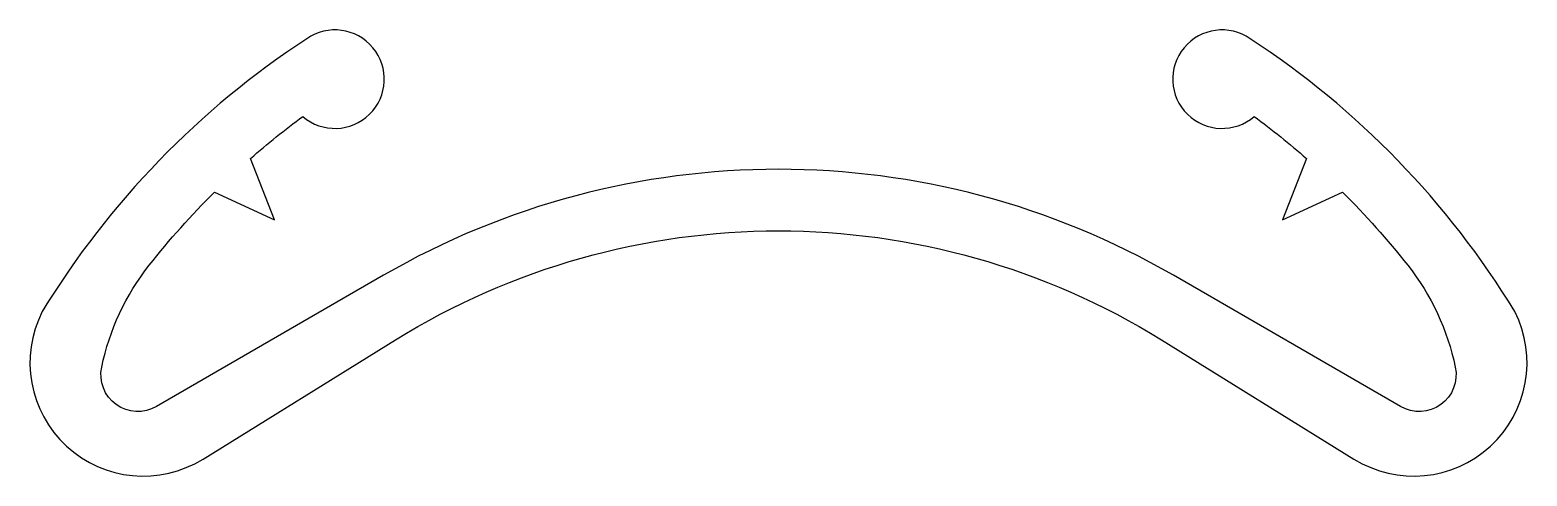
# Model space of a CAD drawing. Extents: x 372.2 to 402.6, y 224 to 233.1.
import ezdxf

# ---------------------------------------------------------------- set-up
doc = ezdxf.new("R2010")
doc.units = 0
doc.layers.add('ANA', color=220, linetype='CONTINUOUS')

msp = doc.modelspace()

# ---------------------------------------------------------------- linework, layer by layer
at = {"layer": 'ANA', "color": 0}
msp.add_lwpolyline([(400.013, 225.413), (395.401, 228.081, 0.268443), (379.375, 228.081), (374.764, 225.413, -0.648778), (373.654, 226.216, -0.115516), (374.618, 228.282, -0.0307), (375.945, 229.77), (377.158, 229.203), (376.677, 230.452, -0.020923), (377.735, 231.305, 2.045731), (377.814, 232.881, 0.11149), (372.449, 227.346, 0.758896), (375.71, 224.347), (379.617, 226.769, -0.284779), (395.159, 226.769), (399.066, 224.347, 0.758896), (402.328, 227.346, 0.11149), (396.962, 232.881, 2.045731), (397.041, 231.305, -0.020923), (398.1, 230.452), (397.618, 229.203), (398.831, 229.77, -0.0307), (400.158, 228.282, -0.115516), (401.122, 226.216, -0.648778)], format="xyb", close=True, dxfattribs=at)

doc.saveas('drawing.dxf')
